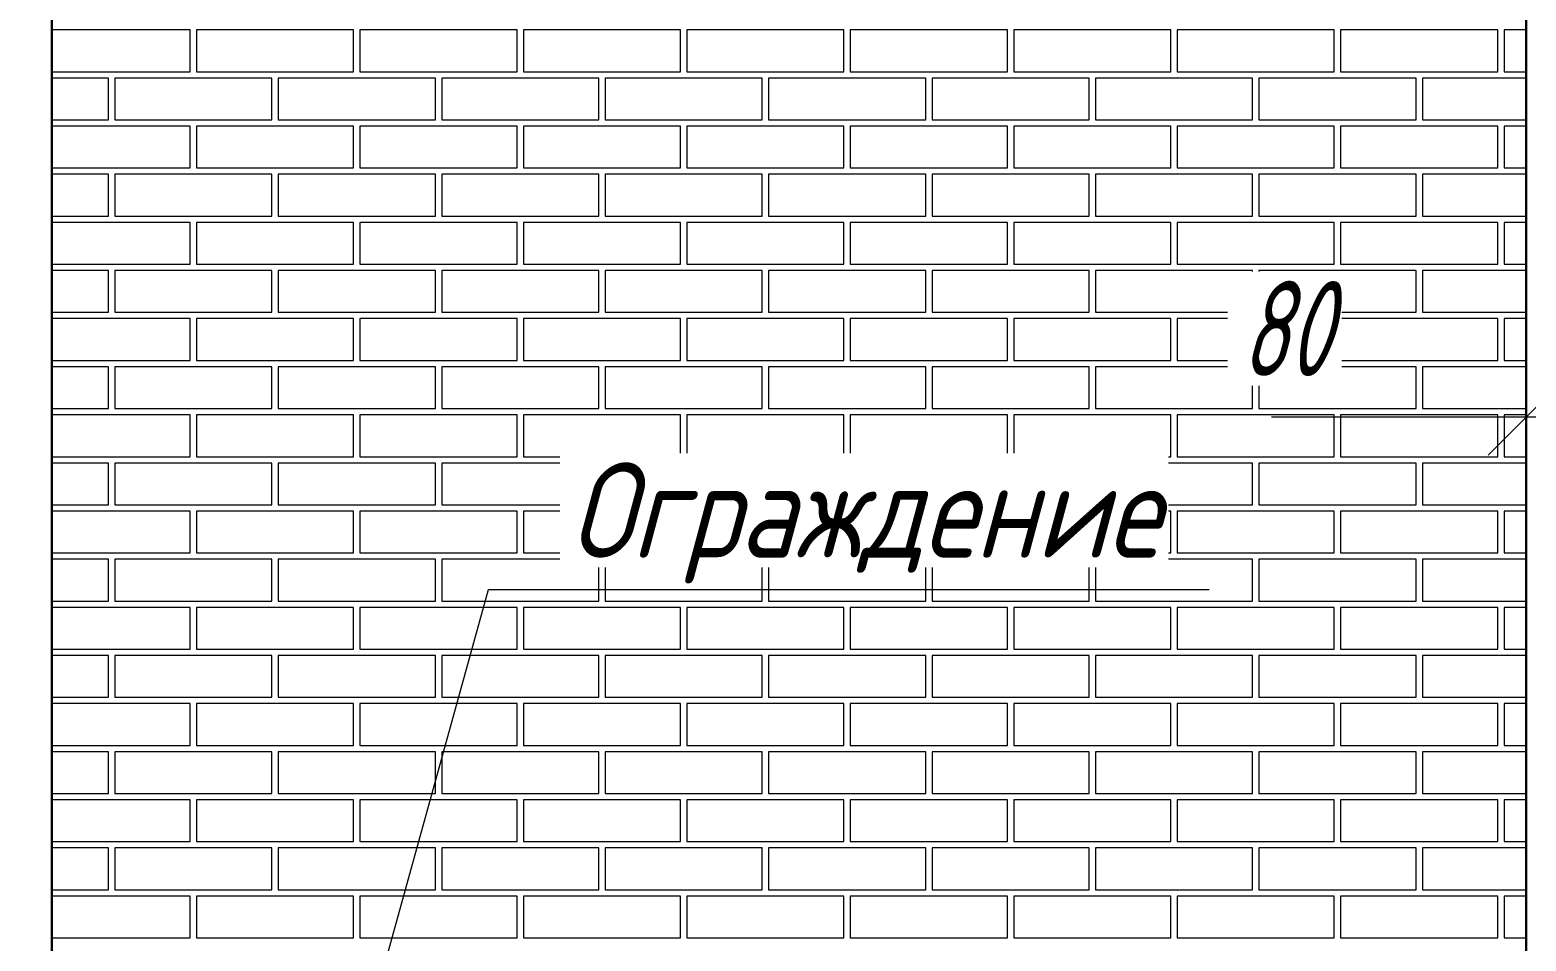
# Model space of a CAD drawing. Header units: millimetres. Extents: x -85477 to 745244, y -3684 to 128206.
# Drawn here: x 716700 to 719062, y 72505 to 73944 of the extents above; entities that cross this region are included whole.
import ezdxf
from ezdxf import colors
from ezdxf.entities.mleader import LeaderData, LeaderLine
from ezdxf.math import Vec2, Vec3

# ---------------------------------------------------------------- set-up
doc = ezdxf.new("R2010")
doc.units = ezdxf.units.MM
for name, color, linetype, lineweight in [('РАЗМЕРЫ', 5, 'Continuous', 15), ('СТЕНЫ 01', 7, 'Continuous', 50), ('ТЕКСТ', 106, 'Continuous', 20)]:
    doc.layers.add(name, color=color, linetype=linetype, lineweight=lineweight)
doc.styles.add('ism - 01', font='simplex.shx', dxfattribs={"width": 0.62, "oblique": 15, "height": 150})
doc.styles.add('ism - 02', font='simplex.shx', dxfattribs={"width": 0.8, "oblique": 15, "height": 150})
doc.dimstyles.new('ism - 01', dxfattribs={"dimtxt": 150, "dimasz": 120, "dimexe": 50, "dimexo": 100, "dimgap": 65, "dimtad": 1, "dimdec": 0, "dimtxsty": 'ism - 01', "dimblk": 'OBLIQUE', "dimcen": 0, "dimdle": 50, "dimadec": 0, "dimazin": 0, "dimtfac": 1, "dimtdec": 0, "dimtmove": 0, "dimatfit": 3, "dimldrblk": 'OBLIQUE', "dimfxl": 1, "dimlwd": -1, "dimlwe": -1, "dimarcsym": 0})

# ---------------------------------------------------------------- blocks, each defined once
blk = doc.blocks.new('_DotSmall')
at = {"color": 0, "linetype": 'ByBlock', "const_width": 0.5}
blk.add_lwpolyline([(-0.0625, 0, 1), (0.0625, 0, 1)], format="xyb", close=True, dxfattribs=at)
blk = doc.blocks.new('_Oblique')
at = {"color": 0, "lineweight": -2}
blk.add_line((-0.5, -0.5), (0.5, 0.5), dxfattribs=at)
blk = doc.blocks.new('*D497')
at = {"layer": 'Defpoints', "color": 0}
for p in [(719061.6, 73332.4), (719061.6, 73238.4), (719141.6, 73238.4)]:
    blk.add_point(p, dxfattribs=at)
at = {"layer": 'РАЗМЕРЫ', "color": 0, "linetype": 'Continuous'}
for p, q in [((719061.6, 73338.4), (719061.6, 73382.4)), ((719141.6, 73338.4), (719141.6, 73382.4)), ((719061.6, 73332.4), (718659.8, 73332.4)), ((719141.6, 73332.4), (719061.6, 73332.4)), ((719141.6, 73332.4), (719261.6, 73332.4))]:
    blk.add_line(p, q, dxfattribs=at)
at = {"layer": 'РАЗМЕРЫ', "color": 0, "xscale": 120, "yscale": 120, "zscale": 120}
blk.add_blockref('_Oblique', (719061.6, 73332.4), dxfattribs=at)
at = {"layer": 'РАЗМЕРЫ', "color": 0, "xscale": 120, "yscale": 120, "zscale": 120, "rotation": 180}
blk.add_blockref('_Oblique', (719141.6, 73332.4), dxfattribs=at)
at = {"layer": 'РАЗМЕРЫ', "color": 0, "insert": (718680.7, 73472.4), "char_height": 150, "attachment_point": 5, "style": 'ism - 01', "bg_fill": 3, "box_fill_scale": 1.1, "bg_fill_color": 256, "bg_fill_true_color": 13158600, "bg_fill_transparency": 0}
blk.add_mtext('80', dxfattribs=at)

msp = doc.modelspace()

# ---------------------------------------------------------------- linework, layer by layer
at = {"layer": 'РАЗМЕРЫ', "color": 9, "transparency": 33554559}
for points in [[(716734.6, 73878), (716952.9, 73878), (716952.9, 73944), (716734.6, 73944)], [(719061.6, 73944), (719026.9, 73944), (719026.9, 73878), (719061.6, 73878)], [(716734.6, 73802), (716823.9, 73802), (716823.9, 73868), (716734.6, 73868)], [(719061.6, 73868), (718897.9, 73868), (718897.9, 73802), (719061.6, 73802)], [(716734.6, 73726), (716952.9, 73726), (716952.9, 73792), (716734.6, 73792)], [(719061.6, 73792), (719026.9, 73792), (719026.9, 73726), (719061.6, 73726)], [(716734.6, 73650), (716823.9, 73650), (716823.9, 73716), (716734.6, 73716)], [(719061.6, 73716), (718897.9, 73716), (718897.9, 73650), (719061.6, 73650)], [(716734.6, 73574), (716952.9, 73574), (716952.9, 73640), (716734.6, 73640)], [(719061.6, 73640), (719026.9, 73640), (719026.9, 73574), (719061.6, 73574)], [(716734.6, 73498), (716823.9, 73498), (716823.9, 73564), (716734.6, 73564)], [(719061.6, 73564), (718897.9, 73564), (718897.9, 73498), (719061.6, 73498)], [(716734.6, 73422), (716952.9, 73422), (716952.9, 73488), (716734.6, 73488)], [(719061.6, 73488), (719026.9, 73488), (719026.9, 73422), (719061.6, 73422)], [(716734.6, 73346), (716823.9, 73346), (716823.9, 73412), (716734.6, 73412)], [(719061.6, 73412), (718897.9, 73412), (718897.9, 73346), (719061.6, 73346)], [(716734.6, 73270), (716952.9, 73270), (716952.9, 73336), (716734.6, 73336)], [(719061.6, 73336), (719026.9, 73336), (719026.9, 73270), (719061.6, 73270)], [(716734.6, 73194), (716823.9, 73194), (716823.9, 73260), (716734.6, 73260)], [(719061.6, 73260), (718897.9, 73260), (718897.9, 73194), (719061.6, 73194)], [(716734.6, 73118), (716952.9, 73118), (716952.9, 73184), (716734.6, 73184)], [(719061.6, 73184), (719026.9, 73184), (719026.9, 73118), (719061.6, 73118)], [(716734.6, 73042), (716823.9, 73042), (716823.9, 73108), (716734.6, 73108)], [(719061.6, 73108), (718897.9, 73108), (718897.9, 73042), (719061.6, 73042)], [(716734.6, 72966), (716952.9, 72966), (716952.9, 73032), (716734.6, 73032)], [(719061.6, 73032), (719026.9, 73032), (719026.9, 72966), (719061.6, 72966)], [(716734.6, 72890), (716823.9, 72890), (716823.9, 72956), (716734.6, 72956)], [(719061.6, 72956), (718897.9, 72956), (718897.9, 72890), (719061.6, 72890)], [(716734.6, 72814), (716952.9, 72814), (716952.9, 72880), (716734.6, 72880)], [(719061.6, 72880), (719026.9, 72880), (719026.9, 72814), (719061.6, 72814)], [(716734.6, 72738), (716823.9, 72738), (716823.9, 72804), (716734.6, 72804)], [(719061.6, 72804), (718897.9, 72804), (718897.9, 72738), (719061.6, 72738)], [(716734.6, 72662), (716952.9, 72662), (716952.9, 72728), (716734.6, 72728)], [(719061.6, 72728), (719026.9, 72728), (719026.9, 72662), (719061.6, 72662)], [(716734.6, 72586), (716823.9, 72586), (716823.9, 72652), (716734.6, 72652)], [(719061.6, 72652), (718897.9, 72652), (718897.9, 72586), (719061.6, 72586)], [(716734.6, 72510), (716952.9, 72510), (716952.9, 72576), (716734.6, 72576)], [(719061.6, 72576), (719026.9, 72576), (719026.9, 72510), (719061.6, 72510)]]:
    msp.add_lwpolyline(points, dxfattribs=at)
for points in [[(716962.9, 73878), (717210.9, 73878), (717210.9, 73944), (716962.9, 73944)], [(717220.9, 73878), (717468.9, 73878), (717468.9, 73944), (717220.9, 73944)], [(717478.9, 73878), (717726.9, 73878), (717726.9, 73944), (717478.9, 73944)], [(717736.9, 73878), (717984.9, 73878), (717984.9, 73944), (717736.9, 73944)], [(717994.9, 73878), (718242.9, 73878), (718242.9, 73944), (717994.9, 73944)], [(718252.9, 73878), (718500.9, 73878), (718500.9, 73944), (718252.9, 73944)], [(718510.9, 73878), (718758.9, 73878), (718758.9, 73944), (718510.9, 73944)], [(718768.9, 73878), (719016.9, 73878), (719016.9, 73944), (718768.9, 73944)], [(716833.9, 73802), (717081.9, 73802), (717081.9, 73868), (716833.9, 73868)], [(717091.9, 73802), (717339.9, 73802), (717339.9, 73868), (717091.9, 73868)], [(717349.9, 73802), (717597.9, 73802), (717597.9, 73868), (717349.9, 73868)], [(717607.9, 73802), (717855.9, 73802), (717855.9, 73868), (717607.9, 73868)], [(717865.9, 73802), (718113.9, 73802), (718113.9, 73868), (717865.9, 73868)], [(718123.9, 73802), (718371.9, 73802), (718371.9, 73868), (718123.9, 73868)], [(718381.9, 73802), (718629.9, 73802), (718629.9, 73868), (718381.9, 73868)], [(718639.9, 73802), (718887.9, 73802), (718887.9, 73868), (718639.9, 73868)], [(716962.9, 73726), (717210.9, 73726), (717210.9, 73792), (716962.9, 73792)], [(717220.9, 73726), (717468.9, 73726), (717468.9, 73792), (717220.9, 73792)], [(717478.9, 73726), (717726.9, 73726), (717726.9, 73792), (717478.9, 73792)], [(717736.9, 73726), (717984.9, 73726), (717984.9, 73792), (717736.9, 73792)], [(717994.9, 73726), (718242.9, 73726), (718242.9, 73792), (717994.9, 73792)], [(718252.9, 73726), (718500.9, 73726), (718500.9, 73792), (718252.9, 73792)], [(718510.9, 73726), (718758.9, 73726), (718758.9, 73792), (718510.9, 73792)], [(718768.9, 73726), (719016.9, 73726), (719016.9, 73792), (718768.9, 73792)], [(716833.9, 73650), (717081.9, 73650), (717081.9, 73716), (716833.9, 73716)], [(717091.9, 73650), (717339.9, 73650), (717339.9, 73716), (717091.9, 73716)], [(717349.9, 73650), (717597.9, 73650), (717597.9, 73716), (717349.9, 73716)], [(717607.9, 73650), (717855.9, 73650), (717855.9, 73716), (717607.9, 73716)], [(717865.9, 73650), (718113.9, 73650), (718113.9, 73716), (717865.9, 73716)], [(718123.9, 73650), (718371.9, 73650), (718371.9, 73716), (718123.9, 73716)], [(718381.9, 73650), (718629.9, 73650), (718629.9, 73716), (718381.9, 73716)], [(718639.9, 73650), (718887.9, 73650), (718887.9, 73716), (718639.9, 73716)], [(716962.9, 73574), (717210.9, 73574), (717210.9, 73640), (716962.9, 73640)], [(717220.9, 73574), (717468.9, 73574), (717468.9, 73640), (717220.9, 73640)], [(717478.9, 73574), (717726.9, 73574), (717726.9, 73640), (717478.9, 73640)], [(717736.9, 73574), (717984.9, 73574), (717984.9, 73640), (717736.9, 73640)], [(717994.9, 73574), (718242.9, 73574), (718242.9, 73640), (717994.9, 73640)], [(718252.9, 73574), (718500.9, 73574), (718500.9, 73640), (718252.9, 73640)], [(718510.9, 73574), (718758.9, 73574), (718758.9, 73640), (718510.9, 73640)], [(718768.9, 73574), (719016.9, 73574), (719016.9, 73640), (718768.9, 73640)], [(716833.9, 73498), (717081.9, 73498), (717081.9, 73564), (716833.9, 73564)], [(717091.9, 73498), (717339.9, 73498), (717339.9, 73564), (717091.9, 73564)], [(717349.9, 73498), (717597.9, 73498), (717597.9, 73564), (717349.9, 73564)], [(717607.9, 73498), (717855.9, 73498), (717855.9, 73564), (717607.9, 73564)], [(717865.9, 73498), (718113.9, 73498), (718113.9, 73564), (717865.9, 73564)], [(718123.9, 73498), (718371.9, 73498), (718371.9, 73564), (718123.9, 73564)], [(718381.9, 73498), (718629.9, 73498), (718629.9, 73564), (718381.9, 73564)], [(718639.9, 73498), (718887.9, 73498), (718887.9, 73564), (718639.9, 73564)], [(716962.9, 73422), (717210.9, 73422), (717210.9, 73488), (716962.9, 73488)], [(717220.9, 73422), (717468.9, 73422), (717468.9, 73488), (717220.9, 73488)], [(717478.9, 73422), (717726.9, 73422), (717726.9, 73488), (717478.9, 73488)], [(717736.9, 73422), (717984.9, 73422), (717984.9, 73488), (717736.9, 73488)], [(717994.9, 73422), (718242.9, 73422), (718242.9, 73488), (717994.9, 73488)], [(718252.9, 73422), (718500.9, 73422), (718500.9, 73488), (718252.9, 73488)], [(718510.9, 73422), (718758.9, 73422), (718758.9, 73488), (718510.9, 73488)], [(718768.9, 73422), (719016.9, 73422), (719016.9, 73488), (718768.9, 73488)], [(716833.9, 73346), (717081.9, 73346), (717081.9, 73412), (716833.9, 73412)], [(717091.9, 73346), (717339.9, 73346), (717339.9, 73412), (717091.9, 73412)], [(717349.9, 73346), (717597.9, 73346), (717597.9, 73412), (717349.9, 73412)], [(717607.9, 73346), (717855.9, 73346), (717855.9, 73412), (717607.9, 73412)], [(717865.9, 73346), (718113.9, 73346), (718113.9, 73412), (717865.9, 73412)], [(718123.9, 73346), (718371.9, 73346), (718371.9, 73412), (718123.9, 73412)], [(718381.9, 73346), (718629.9, 73346), (718629.9, 73412), (718381.9, 73412)], [(718639.9, 73346), (718887.9, 73346), (718887.9, 73412), (718639.9, 73412)], [(716962.9, 73270), (717210.9, 73270), (717210.9, 73336), (716962.9, 73336)], [(717220.9, 73270), (717468.9, 73270), (717468.9, 73336), (717220.9, 73336)], [(717478.9, 73270), (717726.9, 73270), (717726.9, 73336), (717478.9, 73336)], [(717736.9, 73270), (717984.9, 73270), (717984.9, 73336), (717736.9, 73336)], [(717994.9, 73270), (718242.9, 73270), (718242.9, 73336), (717994.9, 73336)], [(718252.9, 73270), (718500.9, 73270), (718500.9, 73336), (718252.9, 73336)], [(718510.9, 73270), (718758.9, 73270), (718758.9, 73336), (718510.9, 73336)], [(718768.9, 73270), (719016.9, 73270), (719016.9, 73336), (718768.9, 73336)], [(716833.9, 73194), (717081.9, 73194), (717081.9, 73260), (716833.9, 73260)], [(717091.9, 73194), (717339.9, 73194), (717339.9, 73260), (717091.9, 73260)], [(717349.9, 73194), (717597.9, 73194), (717597.9, 73260), (717349.9, 73260)], [(717607.9, 73194), (717855.9, 73194), (717855.9, 73260), (717607.9, 73260)], [(717865.9, 73194), (718113.9, 73194), (718113.9, 73260), (717865.9, 73260)], [(718123.9, 73194), (718371.9, 73194), (718371.9, 73260), (718123.9, 73260)], [(718381.9, 73194), (718629.9, 73194), (718629.9, 73260), (718381.9, 73260)], [(718639.9, 73194), (718887.9, 73194), (718887.9, 73260), (718639.9, 73260)], [(716962.9, 73118), (717210.9, 73118), (717210.9, 73184), (716962.9, 73184)], [(717220.9, 73118), (717468.9, 73118), (717468.9, 73184), (717220.9, 73184)], [(717478.9, 73118), (717726.9, 73118), (717726.9, 73184), (717478.9, 73184)], [(717736.9, 73118), (717984.9, 73118), (717984.9, 73184), (717736.9, 73184)], [(717994.9, 73118), (718242.9, 73118), (718242.9, 73184), (717994.9, 73184)], [(718252.9, 73118), (718500.9, 73118), (718500.9, 73184), (718252.9, 73184)], [(718510.9, 73118), (718758.9, 73118), (718758.9, 73184), (718510.9, 73184)], [(718768.9, 73118), (719016.9, 73118), (719016.9, 73184), (718768.9, 73184)], [(716833.9, 73042), (717081.9, 73042), (717081.9, 73108), (716833.9, 73108)], [(717091.9, 73042), (717339.9, 73042), (717339.9, 73108), (717091.9, 73108)], [(717349.9, 73042), (717597.9, 73042), (717597.9, 73108), (717349.9, 73108)], [(717607.9, 73042), (717855.9, 73042), (717855.9, 73108), (717607.9, 73108)], [(717865.9, 73042), (718113.9, 73042), (718113.9, 73108), (717865.9, 73108)], [(718123.9, 73042), (718371.9, 73042), (718371.9, 73108), (718123.9, 73108)], [(718381.9, 73042), (718629.9, 73042), (718629.9, 73108), (718381.9, 73108)], [(718639.9, 73042), (718887.9, 73042), (718887.9, 73108), (718639.9, 73108)], [(716962.9, 72966), (717210.9, 72966), (717210.9, 73032), (716962.9, 73032)], [(717220.9, 72966), (717468.9, 72966), (717468.9, 73032), (717220.9, 73032)], [(717478.9, 72966), (717726.9, 72966), (717726.9, 73032), (717478.9, 73032)], [(717736.9, 72966), (717984.9, 72966), (717984.9, 73032), (717736.9, 73032)], [(717994.9, 72966), (718242.9, 72966), (718242.9, 73032), (717994.9, 73032)], [(718252.9, 72966), (718500.9, 72966), (718500.9, 73032), (718252.9, 73032)], [(718510.9, 72966), (718758.9, 72966), (718758.9, 73032), (718510.9, 73032)], [(718768.9, 72966), (719016.9, 72966), (719016.9, 73032), (718768.9, 73032)], [(716833.9, 72890), (717081.9, 72890), (717081.9, 72956), (716833.9, 72956)], [(717091.9, 72890), (717339.9, 72890), (717339.9, 72956), (717091.9, 72956)], [(717349.9, 72890), (717597.9, 72890), (717597.9, 72956), (717349.9, 72956)], [(717607.9, 72890), (717855.9, 72890), (717855.9, 72956), (717607.9, 72956)], [(717865.9, 72890), (718113.9, 72890), (718113.9, 72956), (717865.9, 72956)], [(718123.9, 72890), (718371.9, 72890), (718371.9, 72956), (718123.9, 72956)], [(718381.9, 72890), (718629.9, 72890), (718629.9, 72956), (718381.9, 72956)], [(718639.9, 72890), (718887.9, 72890), (718887.9, 72956), (718639.9, 72956)], [(716962.9, 72814), (717210.9, 72814), (717210.9, 72880), (716962.9, 72880)], [(717220.9, 72814), (717468.9, 72814), (717468.9, 72880), (717220.9, 72880)], [(717478.9, 72814), (717726.9, 72814), (717726.9, 72880), (717478.9, 72880)], [(717736.9, 72814), (717984.9, 72814), (717984.9, 72880), (717736.9, 72880)], [(717994.9, 72814), (718242.9, 72814), (718242.9, 72880), (717994.9, 72880)], [(718252.9, 72814), (718500.9, 72814), (718500.9, 72880), (718252.9, 72880)], [(718510.9, 72814), (718758.9, 72814), (718758.9, 72880), (718510.9, 72880)], [(718768.9, 72814), (719016.9, 72814), (719016.9, 72880), (718768.9, 72880)], [(716833.9, 72738), (717081.9, 72738), (717081.9, 72804), (716833.9, 72804)], [(717091.9, 72738), (717339.9, 72738), (717339.9, 72804), (717091.9, 72804)], [(717349.9, 72738), (717597.9, 72738), (717597.9, 72804), (717349.9, 72804)], [(717607.9, 72738), (717855.9, 72738), (717855.9, 72804), (717607.9, 72804)], [(717865.9, 72738), (718113.9, 72738), (718113.9, 72804), (717865.9, 72804)], [(718123.9, 72738), (718371.9, 72738), (718371.9, 72804), (718123.9, 72804)], [(718381.9, 72738), (718629.9, 72738), (718629.9, 72804), (718381.9, 72804)], [(718639.9, 72738), (718887.9, 72738), (718887.9, 72804), (718639.9, 72804)], [(716962.9, 72662), (717210.9, 72662), (717210.9, 72728), (716962.9, 72728)], [(717220.9, 72662), (717468.9, 72662), (717468.9, 72728), (717220.9, 72728)], [(717478.9, 72662), (717726.9, 72662), (717726.9, 72728), (717478.9, 72728)], [(717736.9, 72662), (717984.9, 72662), (717984.9, 72728), (717736.9, 72728)], [(717994.9, 72662), (718242.9, 72662), (718242.9, 72728), (717994.9, 72728)], [(718252.9, 72662), (718500.9, 72662), (718500.9, 72728), (718252.9, 72728)], [(718510.9, 72662), (718758.9, 72662), (718758.9, 72728), (718510.9, 72728)], [(718768.9, 72662), (719016.9, 72662), (719016.9, 72728), (718768.9, 72728)], [(716833.9, 72586), (717081.9, 72586), (717081.9, 72652), (716833.9, 72652)], [(717091.9, 72586), (717339.9, 72586), (717339.9, 72652), (717091.9, 72652)], [(717349.9, 72586), (717597.9, 72586), (717597.9, 72652), (717349.9, 72652)], [(717607.9, 72586), (717855.9, 72586), (717855.9, 72652), (717607.9, 72652)], [(717865.9, 72586), (718113.9, 72586), (718113.9, 72652), (717865.9, 72652)], [(718123.9, 72586), (718371.9, 72586), (718371.9, 72652), (718123.9, 72652)], [(718381.9, 72586), (718629.9, 72586), (718629.9, 72652), (718381.9, 72652)], [(718639.9, 72586), (718887.9, 72586), (718887.9, 72652), (718639.9, 72652)], [(716962.9, 72510), (717210.9, 72510), (717210.9, 72576), (716962.9, 72576)], [(717220.9, 72510), (717468.9, 72510), (717468.9, 72576), (717220.9, 72576)], [(717478.9, 72510), (717726.9, 72510), (717726.9, 72576), (717478.9, 72576)], [(717736.9, 72510), (717984.9, 72510), (717984.9, 72576), (717736.9, 72576)], [(717994.9, 72510), (718242.9, 72510), (718242.9, 72576), (717994.9, 72576)], [(718252.9, 72510), (718500.9, 72510), (718500.9, 72576), (718252.9, 72576)], [(718510.9, 72510), (718758.9, 72510), (718758.9, 72576), (718510.9, 72576)], [(718768.9, 72510), (719016.9, 72510), (719016.9, 72576), (718768.9, 72576)]]:
    msp.add_lwpolyline(points, close=True, dxfattribs=at)
at = {"layer": 'СТЕНЫ 01', "lineweight": 30}
for points in [[(716734.6, 71069), (716734.6, 74004), (714384.6, 74004), (714384.6, 71069)], [(720437.6, 71069), (720437.6, 73988), (719061.6, 73988), (719061.6, 71069)]]:
    msp.add_lwpolyline(points, close=True, dxfattribs=at)

# ---------------------------------------------------------------- next in the draw order: leaders
at = {"layer": 'ТЕКСТ', "color": 0}
ml = msp.add_multileader_mtext('Standard', dxfattribs=at)
ml.set_content('Ограждение', style='ism - 02')
ml.set_leader_properties(linetype='ByLayer', lineweight=-1)
ml.set_arrow_properties(name='DOTSMALL')
ml.build(insert=Vec2(0, 0))
ml.multileader.update_dxf_attribs({"text_left_attachment_type": 6, "text_right_attachment_type": 6, "arrow_head_size": 150})
ctx = ml.context
ctx.base_point, ctx.char_height, ctx.arrow_head_size, ctx.plane_origin = Vec3(717549.6, 73060.5), 150, 150, Vec3(712511.9, 70568.1)
ctx.left_attachment, ctx.right_attachment = 6, 6
notes = []
notes.append((ctx, [(0, (1, 1, 0), (717423.9, 73060.5), (1, 0), 125.7, [(0, [(717236.6, 72384)], 0, [])])]))
ctx.mtext.insert, ctx.mtext.flow_direction = Vec3(717551.6, 73260.5), 5
ctx.mtext.has_bg_fill, ctx.mtext.bg_color, ctx.mtext.bg_scale_factor, ctx.mtext.bg_transparency, ctx.mtext.use_window_bg_color = 1, -1073741824, 1.1, 0, 1
for ctx, leaders in notes:
    for number, flags, end, landing, length, lines in leaders:
        leader = LeaderData()
        leader.index, (leader.has_last_leader_line, leader.has_dogleg_vector, leader.attachment_direction) = number, flags
        leader.last_leader_point, leader.dogleg_vector, leader.dogleg_length = Vec3(end), Vec3(landing), length
        for number, points, colour, breaks in lines:
            line = LeaderLine()
            line.index, line.vertices, line.color, line.breaks = number, Vec3.list(points), colors.encode_raw_color(colour), breaks
            leader.lines.append(line)
        ctx.leaders.append(leader)

# ---------------------------------------------------------------- next in the draw order: dimensions: what is measured, and where the dimension line sits
at = {"layer": 'РАЗМЕРЫ'}
dim = msp.add_linear_dim(base=(719061.6, 73332.4), p1=(719141.6, 73238.4), p2=(719061.6, 73238.4), dimstyle='ism - 01', override={"dimfxl": 2, "dimtfill": 1}, dxfattribs=at)
dim.commit()
dim.dimension.update_dxf_attribs({"geometry": '*D497', "text_midpoint": (718680.7, 73472.4)})

doc.saveas('drawing.dxf')
